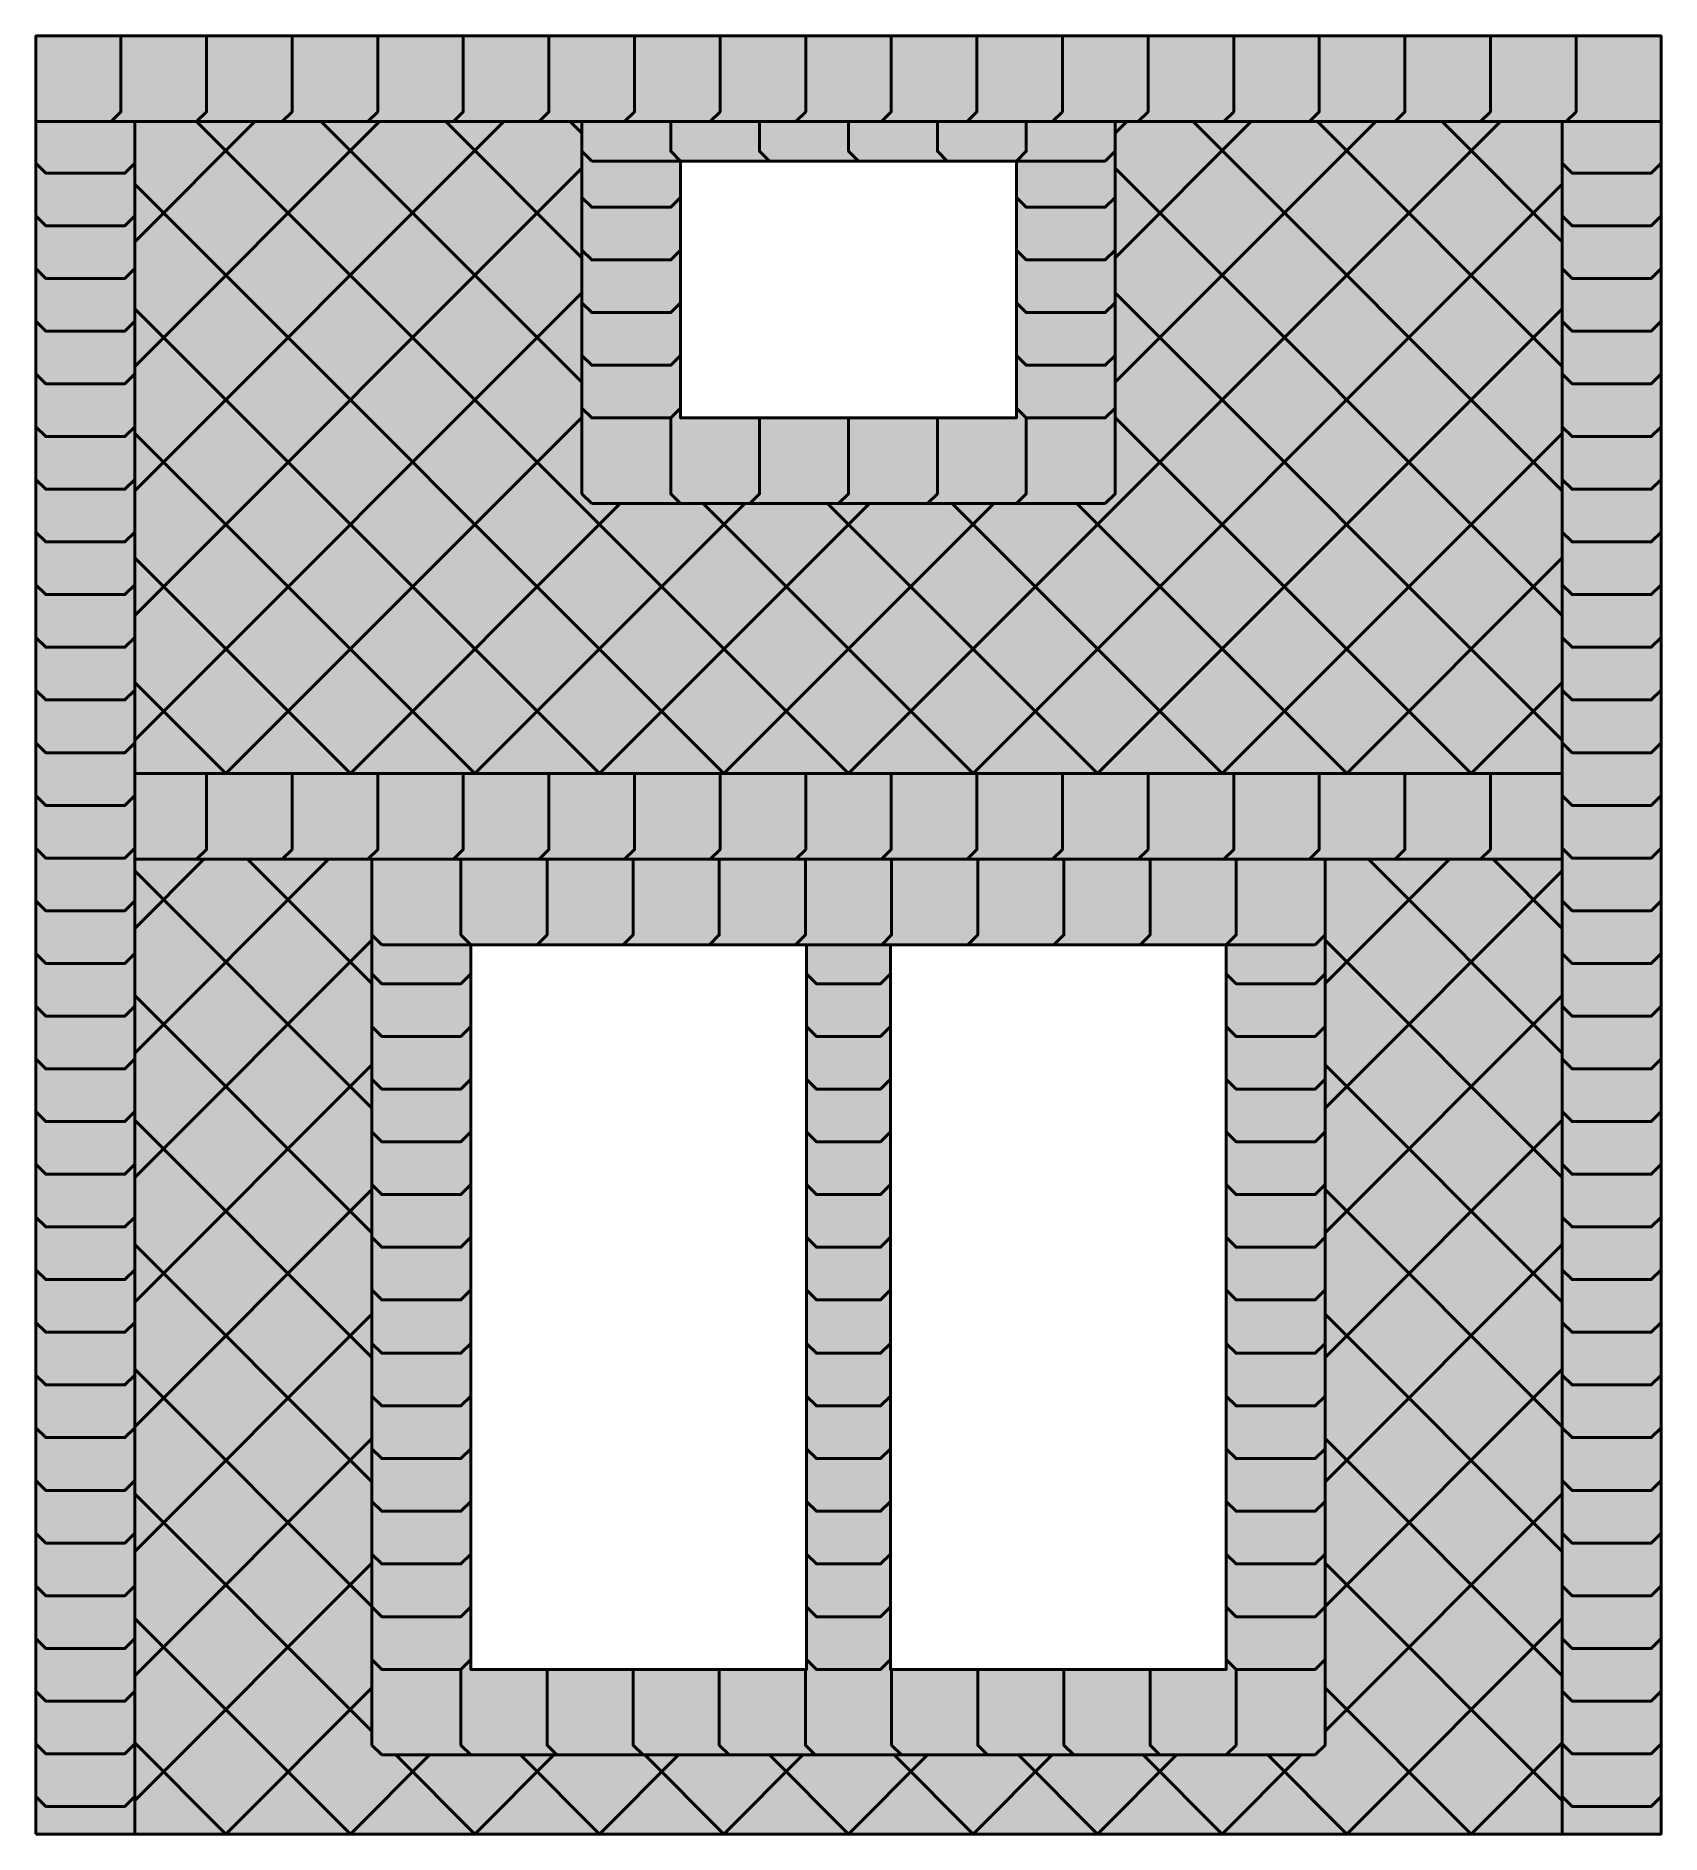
# Model space of a CAD drawing. Header units: millimetres. Extents: x 1777.6 to 1818.7, y 1550.4 to 1595.9.
import ezdxf

# ---------------------------------------------------------------- set-up
doc = ezdxf.new("R2010")
doc.units = ezdxf.units.MM
doc.linetypes.add('Volllinie', pattern=[0])
doc.layers.add('1mm', color=178, linetype='Continuous', lineweight=25, true_color=0x000000)
doc.layers.add('Gravur', color=178, linetype='Continuous', lineweight=50, true_color=0x000000)

msp = doc.modelspace()

# ---------------------------------------------------------------- hatches: boundary and pattern name
at = {"layer": '1mm', "linetype": 'Volllinie', "lineweight": 50, "true_color": 0x66cccc}
h = msp.add_hatch(color=133, dxfattribs=at)
h.paths.add_polyline_path([(1777.576, 1550.365), (1818.711, 1550.365), (1818.711, 1595.865), (1777.576, 1595.865)], flags=0)
h.paths.add_polyline_path([(1799.206, 1572.865), (1807.706, 1572.865), (1807.706, 1554.531), (1799.206, 1554.531)], flags=0)
h.paths.add_polyline_path([(1797.081, 1572.865), (1788.581, 1572.865), (1788.581, 1554.531), (1797.081, 1554.531)], flags=0)
h.paths.add_polyline_path([(1793.894, 1592.698), (1793.894, 1586.198), (1802.394, 1586.198), (1802.394, 1592.698)], flags=0)

# ---------------------------------------------------------------- linework, layer by layer
at = {"layer": '1mm', "color": 178, "linetype": 'Volllinie', "lineweight": 50, "true_color": 0x000000, "flags": 128}
for points in [[(1777.576, 1550.365), (1818.711, 1550.365), (1818.711, 1595.865), (1777.576, 1595.865)], [(1793.894, 1592.698), (1793.894, 1586.198), (1802.394, 1586.198), (1802.394, 1592.698)], [(1797.081, 1572.865), (1788.581, 1572.865), (1788.581, 1554.531), (1797.081, 1554.531)], [(1799.206, 1572.865), (1807.706, 1572.865), (1807.706, 1554.531), (1799.206, 1554.531)]]:
    msp.add_lwpolyline(points, close=True, dxfattribs=at)
at = {"layer": 'Gravur', "flags": 128}
for points in [[(1779.477, 1593.698), (1779.727, 1593.948), (1779.727, 1595.865)], [(1781.644, 1593.698), (1781.894, 1593.948), (1781.894, 1595.865)], [(1783.81, 1593.698), (1784.06, 1593.948), (1784.06, 1595.865)], [(1785.977, 1593.698), (1786.227, 1593.948), (1786.227, 1595.865)], [(1788.144, 1593.698), (1788.394, 1593.948), (1788.394, 1595.865)], [(1790.31, 1593.698), (1790.56, 1593.948), (1790.56, 1595.865)], [(1792.477, 1593.698), (1792.727, 1593.948), (1792.727, 1595.865)], [(1794.644, 1593.698), (1794.894, 1593.948), (1794.894, 1595.865)], [(1796.81, 1593.698), (1797.06, 1593.948), (1797.06, 1595.865)], [(1798.977, 1593.698), (1799.227, 1593.948), (1799.227, 1595.865)], [(1801.144, 1593.698), (1801.394, 1593.948), (1801.394, 1595.865)], [(1803.31, 1593.698), (1803.56, 1593.948), (1803.56, 1595.865)], [(1805.477, 1593.698), (1805.727, 1593.948), (1805.727, 1595.865)], [(1807.644, 1593.698), (1807.894, 1593.948), (1807.894, 1595.865)], [(1809.81, 1593.698), (1810.06, 1593.948), (1810.06, 1595.865)], [(1811.977, 1593.698), (1812.227, 1593.948), (1812.227, 1595.865)], [(1814.144, 1593.698), (1814.394, 1593.948), (1814.394, 1595.865)], [(1816.31, 1593.698), (1816.56, 1593.948), (1816.56, 1595.865)], [(1780.076, 1593.698), (1780.076, 1550.365)], [(1780.076, 1584.351), (1789.423, 1593.698)], [(1786.271, 1593.698), (1780.076, 1587.503)], [(1783.118, 1593.698), (1780.076, 1590.656)], [(1798.144, 1577.198), (1781.644, 1593.698)], [(1791.394, 1587.101), (1784.796, 1593.698)], [(1787.949, 1593.698), (1791.394, 1590.253)], [(1791.101, 1593.698), (1791.394, 1593.406)], [(1791.644, 1592.698), (1791.394, 1592.948), (1791.394, 1593.698)], [(1793.894, 1592.698), (1793.644, 1592.948), (1793.644, 1593.698)], [(1796.144, 1592.698), (1795.894, 1592.948), (1795.894, 1593.698)], [(1798.394, 1592.698), (1798.144, 1592.948), (1798.144, 1593.698)], [(1798.144, 1577.198), (1814.644, 1593.698)], [(1800.644, 1592.698), (1800.394, 1592.948), (1800.394, 1593.698)], [(1802.394, 1592.698), (1802.644, 1592.948), (1802.644, 1593.698)], [(1804.644, 1592.698), (1804.894, 1592.948), (1804.894, 1593.698)], [(1804.894, 1587.101), (1811.491, 1593.698)], [(1808.339, 1593.698), (1804.894, 1590.253)], [(1805.186, 1593.698), (1804.894, 1593.406)], [(1816.211, 1584.351), (1806.864, 1593.698)], [(1810.016, 1593.698), (1816.211, 1587.503)], [(1813.169, 1593.698), (1816.211, 1590.656)], [(1804.644, 1584.031), (1804.894, 1584.281), (1804.894, 1592.978)], [(1777.576, 1592.645), (1777.826, 1592.395), (1779.826, 1592.395), (1780.076, 1592.645)], [(1791.394, 1592.516), (1780.076, 1581.198)], [(1791.394, 1592.948), (1791.394, 1584.281), (1791.644, 1584.031)], [(1791.644, 1592.698), (1793.894, 1592.698)], [(1802.394, 1592.698), (1804.644, 1592.698)], [(1804.894, 1592.516), (1816.211, 1581.198)], [(1816.211, 1592.645), (1816.461, 1592.395), (1818.461, 1592.395), (1818.711, 1592.645)], [(1780.076, 1592.113), (1794.991, 1577.198)], [(1816.211, 1592.113), (1801.296, 1577.198)], [(1791.394, 1591.781), (1791.644, 1591.531), (1793.644, 1591.531), (1793.894, 1591.781)], [(1802.394, 1591.781), (1802.644, 1591.531), (1804.644, 1591.531), (1804.894, 1591.781)], [(1777.576, 1591.312), (1777.826, 1591.062), (1779.826, 1591.062), (1780.076, 1591.312)], [(1816.211, 1591.312), (1816.461, 1591.062), (1818.461, 1591.062), (1818.711, 1591.312)], [(1791.394, 1590.448), (1791.644, 1590.198), (1793.644, 1590.198), (1793.894, 1590.448)], [(1802.394, 1590.448), (1802.644, 1590.198), (1804.644, 1590.198), (1804.894, 1590.448)], [(1777.576, 1589.978), (1777.826, 1589.728), (1779.826, 1589.728), (1780.076, 1589.978)], [(1816.211, 1589.978), (1816.461, 1589.728), (1818.461, 1589.728), (1818.711, 1589.978)], [(1791.394, 1589.363), (1780.076, 1578.046)], [(1804.894, 1589.363), (1816.211, 1578.046)], [(1791.839, 1577.198), (1780.076, 1588.961)], [(1791.394, 1589.115), (1791.644, 1588.865), (1793.644, 1588.865), (1793.894, 1589.115)], [(1802.394, 1589.115), (1802.644, 1588.865), (1804.644, 1588.865), (1804.894, 1589.115)], [(1804.449, 1577.198), (1816.211, 1588.961)], [(1777.576, 1588.645), (1777.826, 1588.395), (1779.826, 1588.395), (1780.076, 1588.645)], [(1816.211, 1588.645), (1816.461, 1588.395), (1818.461, 1588.395), (1818.711, 1588.645)], [(1791.394, 1587.781), (1791.644, 1587.531), (1793.644, 1587.531), (1793.894, 1587.781)], [(1802.394, 1587.781), (1802.644, 1587.531), (1804.644, 1587.531), (1804.894, 1587.781)], [(1777.576, 1587.312), (1777.826, 1587.062), (1779.826, 1587.062), (1780.076, 1587.312)], [(1816.211, 1587.312), (1816.461, 1587.062), (1818.461, 1587.062), (1818.711, 1587.312)], [(1782.381, 1577.198), (1791.394, 1586.211)], [(1791.394, 1586.448), (1791.644, 1586.198), (1793.644, 1586.198), (1793.894, 1586.448)], [(1793.894, 1584.031), (1793.644, 1584.281), (1793.644, 1586.198)], [(1795.644, 1584.031), (1795.894, 1584.281), (1795.894, 1586.198)], [(1797.894, 1584.031), (1798.144, 1584.281), (1798.144, 1586.198)], [(1800.144, 1584.031), (1800.394, 1584.281), (1800.394, 1586.198)], [(1802.394, 1586.448), (1802.644, 1586.198), (1804.644, 1586.198), (1804.894, 1586.448)], [(1802.394, 1584.031), (1802.644, 1584.281), (1802.644, 1586.198)], [(1813.906, 1577.198), (1804.894, 1586.211)], [(1777.576, 1585.978), (1777.826, 1585.728), (1779.826, 1585.728), (1780.076, 1585.978)], [(1788.686, 1577.198), (1780.076, 1585.808)], [(1807.601, 1577.198), (1816.211, 1585.808)], [(1816.211, 1585.978), (1816.461, 1585.728), (1818.461, 1585.728), (1818.711, 1585.978)], [(1777.576, 1584.645), (1777.826, 1584.395), (1779.826, 1584.395), (1780.076, 1584.645)], [(1816.211, 1584.645), (1816.461, 1584.395), (1818.461, 1584.395), (1818.711, 1584.645)], [(1792.367, 1584.031), (1785.534, 1577.198)], [(1795.519, 1584.031), (1788.686, 1577.198)], [(1791.644, 1584.031), (1804.644, 1584.031)], [(1798.672, 1584.031), (1791.839, 1577.198)], [(1794.463, 1584.031), (1801.296, 1577.198)], [(1801.824, 1584.031), (1794.991, 1577.198)], [(1797.615, 1584.031), (1804.449, 1577.198)], [(1800.768, 1584.031), (1807.601, 1577.198)], [(1803.92, 1584.031), (1810.754, 1577.198)], [(1777.576, 1583.312), (1777.826, 1583.062), (1779.826, 1583.062), (1780.076, 1583.312)], [(1816.211, 1583.312), (1816.461, 1583.062), (1818.461, 1583.062), (1818.711, 1583.312)], [(1780.076, 1582.655), (1785.534, 1577.198)], [(1816.211, 1582.655), (1810.754, 1577.198)], [(1777.576, 1581.978), (1777.826, 1581.728), (1779.826, 1581.728), (1780.076, 1581.978)], [(1816.211, 1581.978), (1816.461, 1581.728), (1818.461, 1581.728), (1818.711, 1581.978)], [(1777.576, 1580.645), (1777.826, 1580.395), (1779.826, 1580.395), (1780.076, 1580.645)], [(1816.211, 1580.645), (1816.461, 1580.395), (1818.461, 1580.395), (1818.711, 1580.645)], [(1777.576, 1579.312), (1777.826, 1579.062), (1779.826, 1579.062), (1780.076, 1579.312)], [(1780.076, 1579.503), (1782.381, 1577.198)], [(1816.211, 1579.503), (1813.906, 1577.198)], [(1816.211, 1579.312), (1816.461, 1579.062), (1818.461, 1579.062), (1818.711, 1579.312)], [(1777.576, 1577.978), (1777.826, 1577.728), (1779.826, 1577.728), (1780.076, 1577.978)], [(1816.211, 1577.978), (1816.461, 1577.728), (1818.461, 1577.728), (1818.711, 1577.978)], [(1816.211, 1577.198), (1780.076, 1577.198)], [(1781.644, 1575.031), (1781.894, 1575.281), (1781.894, 1577.198)], [(1783.81, 1575.031), (1784.06, 1575.281), (1784.06, 1577.198)], [(1785.977, 1575.031), (1786.227, 1575.281), (1786.227, 1577.198)], [(1788.144, 1575.031), (1788.394, 1575.281), (1788.394, 1577.198)], [(1790.31, 1575.031), (1790.56, 1575.281), (1790.56, 1577.198)], [(1792.477, 1575.031), (1792.727, 1575.281), (1792.727, 1577.198)], [(1794.644, 1575.031), (1794.894, 1575.281), (1794.894, 1577.198)], [(1796.81, 1575.031), (1797.06, 1575.281), (1797.06, 1577.198)], [(1798.977, 1575.031), (1799.227, 1575.281), (1799.227, 1577.198)], [(1801.144, 1575.031), (1801.394, 1575.281), (1801.394, 1577.198)], [(1803.31, 1575.031), (1803.56, 1575.281), (1803.56, 1577.198)], [(1805.477, 1575.031), (1805.727, 1575.281), (1805.727, 1577.198)], [(1807.644, 1575.031), (1807.894, 1575.281), (1807.894, 1577.198)], [(1809.81, 1575.031), (1810.06, 1575.281), (1810.06, 1577.198)], [(1811.977, 1575.031), (1812.227, 1575.281), (1812.227, 1577.198)], [(1814.144, 1575.031), (1814.394, 1575.281), (1814.394, 1577.198)], [(1777.576, 1576.645), (1777.826, 1576.395), (1779.826, 1576.395), (1780.076, 1576.645)], [(1816.211, 1576.645), (1816.461, 1576.395), (1818.461, 1576.395), (1818.711, 1576.645)], [(1777.576, 1575.312), (1777.826, 1575.062), (1779.826, 1575.062), (1780.076, 1575.312)], [(1816.211, 1575.312), (1816.461, 1575.062), (1818.461, 1575.062), (1818.711, 1575.312)], [(1780.076, 1575.031), (1816.211, 1575.031)], [(1780.076, 1570.127), (1784.98, 1575.031)], [(1781.828, 1575.031), (1780.076, 1573.28)], [(1782.935, 1575.031), (1786.081, 1571.885)], [(1786.331, 1572.865), (1786.081, 1573.115), (1786.081, 1575.031)], [(1788.581, 1572.865), (1788.331, 1573.115), (1788.331, 1575.031)], [(1790.262, 1572.865), (1790.512, 1573.115), (1790.512, 1575.031)], [(1792.442, 1572.865), (1792.692, 1573.115), (1792.692, 1575.031)], [(1794.623, 1572.865), (1794.873, 1573.115), (1794.873, 1575.031)], [(1796.803, 1572.865), (1797.053, 1573.115), (1797.053, 1575.031)], [(1798.984, 1572.865), (1799.234, 1573.115), (1799.234, 1575.031)], [(1801.164, 1572.865), (1801.414, 1573.115), (1801.414, 1575.031)], [(1803.345, 1572.865), (1803.595, 1573.115), (1803.595, 1575.031)], [(1805.526, 1572.865), (1805.776, 1573.115), (1805.776, 1575.031)], [(1807.706, 1572.865), (1807.956, 1573.115), (1807.956, 1575.031)], [(1809.956, 1572.865), (1810.206, 1573.115), (1810.206, 1575.031)], [(1813.353, 1575.031), (1810.206, 1571.885)], [(1816.211, 1570.127), (1811.307, 1575.031)], [(1814.46, 1575.031), (1816.211, 1573.28)], [(1780.076, 1574.737), (1786.081, 1568.732)], [(1816.211, 1574.737), (1810.206, 1568.732)], [(1777.576, 1573.978), (1777.826, 1573.728), (1779.826, 1573.728), (1780.076, 1573.978)], [(1816.211, 1573.978), (1816.461, 1573.728), (1818.461, 1573.728), (1818.711, 1573.978)], [(1780.076, 1566.975), (1786.081, 1572.98)], [(1786.331, 1552.365), (1786.081, 1552.615), (1786.081, 1573.115)], [(1809.956, 1552.365), (1810.206, 1552.615), (1810.206, 1573.115)], [(1816.211, 1566.975), (1810.206, 1572.98)], [(1777.576, 1572.645), (1777.826, 1572.395), (1779.826, 1572.395), (1780.076, 1572.645)], [(1786.331, 1572.865), (1788.581, 1572.865)], [(1797.081, 1572.865), (1799.206, 1572.865)], [(1807.706, 1572.865), (1809.956, 1572.865)], [(1816.211, 1572.645), (1816.461, 1572.395), (1818.461, 1572.395), (1818.711, 1572.645)], [(1786.081, 1572.132), (1786.331, 1571.882), (1788.331, 1571.882), (1788.581, 1572.132)], [(1797.081, 1572.132), (1797.331, 1571.882), (1798.956, 1571.882), (1799.206, 1572.132)], [(1807.706, 1572.132), (1807.956, 1571.882), (1809.956, 1571.882), (1810.206, 1572.132)], [(1780.076, 1571.585), (1786.081, 1565.58)], [(1816.211, 1571.585), (1810.206, 1565.58)], [(1777.576, 1571.312), (1777.826, 1571.062), (1779.826, 1571.062), (1780.076, 1571.312)], [(1816.211, 1571.312), (1816.461, 1571.062), (1818.461, 1571.062), (1818.711, 1571.312)], [(1786.081, 1570.798), (1786.331, 1570.548), (1788.331, 1570.548), (1788.581, 1570.798)], [(1797.081, 1570.798), (1797.331, 1570.548), (1798.956, 1570.548), (1799.206, 1570.798)], [(1807.706, 1570.798), (1807.956, 1570.548), (1809.956, 1570.548), (1810.206, 1570.798)], [(1777.576, 1569.978), (1777.826, 1569.728), (1779.826, 1569.728), (1780.076, 1569.978)], [(1780.076, 1563.822), (1786.081, 1569.827)], [(1816.211, 1563.822), (1810.206, 1569.827)], [(1816.211, 1569.978), (1816.461, 1569.728), (1818.461, 1569.728), (1818.711, 1569.978)], [(1786.081, 1569.465), (1786.331, 1569.215), (1788.331, 1569.215), (1788.581, 1569.465)], [(1797.081, 1569.465), (1797.331, 1569.215), (1798.956, 1569.215), (1799.206, 1569.465)], [(1807.706, 1569.465), (1807.956, 1569.215), (1809.956, 1569.215), (1810.206, 1569.465)], [(1777.576, 1568.645), (1777.826, 1568.395), (1779.826, 1568.395), (1780.076, 1568.645)], [(1780.076, 1568.432), (1786.081, 1562.427)], [(1816.211, 1568.432), (1810.206, 1562.427)], [(1816.211, 1568.645), (1816.461, 1568.395), (1818.461, 1568.395), (1818.711, 1568.645)], [(1786.081, 1568.132), (1786.331, 1567.882), (1788.331, 1567.882), (1788.581, 1568.132)], [(1797.081, 1568.132), (1797.331, 1567.882), (1798.956, 1567.882), (1799.206, 1568.132)], [(1807.706, 1568.132), (1807.956, 1567.882), (1809.956, 1567.882), (1810.206, 1568.132)], [(1777.576, 1567.312), (1777.826, 1567.062), (1779.826, 1567.062), (1780.076, 1567.312)], [(1816.211, 1567.312), (1816.461, 1567.062), (1818.461, 1567.062), (1818.711, 1567.312)], [(1780.076, 1560.67), (1786.081, 1566.675)], [(1786.081, 1566.798), (1786.331, 1566.548), (1788.331, 1566.548), (1788.581, 1566.798)], [(1797.081, 1566.798), (1797.331, 1566.548), (1798.956, 1566.548), (1799.206, 1566.798)], [(1807.706, 1566.798), (1807.956, 1566.548), (1809.956, 1566.548), (1810.206, 1566.798)], [(1816.211, 1560.67), (1810.206, 1566.675)], [(1777.576, 1565.978), (1777.826, 1565.728), (1779.826, 1565.728), (1780.076, 1565.978)], [(1816.211, 1565.978), (1816.461, 1565.728), (1818.461, 1565.728), (1818.711, 1565.978)], [(1780.076, 1565.28), (1786.081, 1559.275)], [(1786.081, 1565.465), (1786.331, 1565.215), (1788.331, 1565.215), (1788.581, 1565.465)], [(1797.081, 1565.465), (1797.331, 1565.215), (1798.956, 1565.215), (1799.206, 1565.465)], [(1807.706, 1565.465), (1807.956, 1565.215), (1809.956, 1565.215), (1810.206, 1565.465)], [(1816.211, 1565.28), (1810.206, 1559.275)], [(1777.576, 1564.645), (1777.826, 1564.395), (1779.826, 1564.395), (1780.076, 1564.645)], [(1816.211, 1564.645), (1816.461, 1564.395), (1818.461, 1564.395), (1818.711, 1564.645)], [(1786.081, 1564.132), (1786.331, 1563.882), (1788.331, 1563.882), (1788.581, 1564.132)], [(1797.081, 1564.132), (1797.331, 1563.882), (1798.956, 1563.882), (1799.206, 1564.132)], [(1807.706, 1564.132), (1807.956, 1563.882), (1809.956, 1563.882), (1810.206, 1564.132)], [(1780.076, 1557.517), (1786.081, 1563.522)], [(1816.211, 1557.517), (1810.206, 1563.522)], [(1777.576, 1563.312), (1777.826, 1563.062), (1779.826, 1563.062), (1780.076, 1563.312)], [(1816.211, 1563.312), (1816.461, 1563.062), (1818.461, 1563.062), (1818.711, 1563.312)], [(1786.081, 1562.781), (1786.331, 1562.531), (1788.331, 1562.531), (1788.581, 1562.781)], [(1797.081, 1562.781), (1797.331, 1562.531), (1798.956, 1562.531), (1799.206, 1562.781)], [(1807.706, 1562.781), (1807.956, 1562.531), (1809.956, 1562.531), (1810.206, 1562.781)], [(1786.081, 1556.122), (1780.076, 1562.127)], [(1810.206, 1556.122), (1816.211, 1562.127)], [(1777.576, 1561.978), (1777.826, 1561.728), (1779.826, 1561.728), (1780.076, 1561.978)], [(1816.211, 1561.978), (1816.461, 1561.728), (1818.461, 1561.728), (1818.711, 1561.978)], [(1786.081, 1561.448), (1786.331, 1561.198), (1788.331, 1561.198), (1788.581, 1561.448)], [(1797.081, 1561.448), (1797.331, 1561.198), (1798.956, 1561.198), (1799.206, 1561.448)], [(1807.706, 1561.448), (1807.956, 1561.198), (1809.956, 1561.198), (1810.206, 1561.448)], [(1777.576, 1560.645), (1777.826, 1560.395), (1779.826, 1560.395), (1780.076, 1560.645)], [(1780.076, 1554.365), (1786.081, 1560.37)], [(1816.211, 1554.365), (1810.206, 1560.37)], [(1816.211, 1560.645), (1816.461, 1560.395), (1818.461, 1560.395), (1818.711, 1560.645)], [(1786.081, 1560.115), (1786.331, 1559.865), (1788.331, 1559.865), (1788.581, 1560.115)], [(1797.081, 1560.115), (1797.331, 1559.865), (1798.956, 1559.865), (1799.206, 1560.115)], [(1807.706, 1560.115), (1807.956, 1559.865), (1809.956, 1559.865), (1810.206, 1560.115)], [(1777.576, 1559.312), (1777.826, 1559.062), (1779.826, 1559.062), (1780.076, 1559.312)], [(1816.211, 1559.312), (1816.461, 1559.062), (1818.461, 1559.062), (1818.711, 1559.312)], [(1786.081, 1552.97), (1780.076, 1558.975)], [(1810.206, 1552.97), (1816.211, 1558.975)], [(1786.081, 1558.781), (1786.331, 1558.531), (1788.331, 1558.531), (1788.581, 1558.781)], [(1797.081, 1558.781), (1797.331, 1558.531), (1798.956, 1558.531), (1799.206, 1558.781)], [(1807.706, 1558.781), (1807.956, 1558.531), (1809.956, 1558.531), (1810.206, 1558.781)], [(1777.576, 1557.978), (1777.826, 1557.728), (1779.826, 1557.728), (1780.076, 1557.978)], [(1816.211, 1557.978), (1816.461, 1557.728), (1818.461, 1557.728), (1818.711, 1557.978)], [(1780.076, 1551.212), (1786.081, 1557.217)], [(1786.081, 1557.448), (1786.331, 1557.198), (1788.331, 1557.198), (1788.581, 1557.448)], [(1797.081, 1557.448), (1797.331, 1557.198), (1798.956, 1557.198), (1799.206, 1557.448)], [(1807.706, 1557.448), (1807.956, 1557.198), (1809.956, 1557.198), (1810.206, 1557.448)], [(1816.211, 1551.212), (1810.206, 1557.217)], [(1777.576, 1556.645), (1777.826, 1556.395), (1779.826, 1556.395), (1780.076, 1556.645)], [(1816.211, 1556.645), (1816.461, 1556.395), (1818.461, 1556.395), (1818.711, 1556.645)], [(1786.081, 1556.115), (1786.331, 1555.865), (1788.331, 1555.865), (1788.581, 1556.115)], [(1797.081, 1556.115), (1797.331, 1555.865), (1798.956, 1555.865), (1799.206, 1556.115)], [(1807.706, 1556.115), (1807.956, 1555.865), (1809.956, 1555.865), (1810.206, 1556.115)], [(1785.534, 1550.365), (1780.076, 1555.822)], [(1810.754, 1550.365), (1816.211, 1555.822)], [(1777.576, 1555.312), (1777.826, 1555.062), (1779.826, 1555.062), (1780.076, 1555.312)], [(1816.211, 1555.312), (1816.461, 1555.062), (1818.461, 1555.062), (1818.711, 1555.312)], [(1786.081, 1554.781), (1786.331, 1554.531), (1788.331, 1554.531), (1788.581, 1554.781)], [(1799.206, 1554.781), (1798.956, 1554.531), (1797.331, 1554.531), (1797.081, 1554.781)], [(1807.706, 1554.781), (1807.956, 1554.531), (1809.956, 1554.531), (1810.206, 1554.781)], [(1788.581, 1552.365), (1788.331, 1552.615), (1788.331, 1554.531)], [(1790.762, 1552.365), (1790.512, 1552.615), (1790.512, 1554.531)], [(1792.942, 1552.365), (1792.692, 1552.615), (1792.692, 1554.531)], [(1795.123, 1552.365), (1794.873, 1552.615), (1794.873, 1554.531)], [(1797.303, 1552.365), (1797.053, 1552.615), (1797.053, 1554.531)], [(1799.484, 1552.365), (1799.234, 1552.615), (1799.234, 1554.531)], [(1801.664, 1552.365), (1801.414, 1552.615), (1801.414, 1554.531)], [(1803.845, 1552.365), (1803.595, 1552.615), (1803.595, 1554.531)], [(1806.026, 1552.365), (1805.776, 1552.615), (1805.776, 1554.531)], [(1807.706, 1552.365), (1807.956, 1552.615), (1807.956, 1554.531)], [(1777.576, 1553.978), (1777.826, 1553.728), (1779.826, 1553.728), (1780.076, 1553.978)], [(1786.081, 1554.065), (1782.381, 1550.365)], [(1810.206, 1554.065), (1813.906, 1550.365)], [(1816.211, 1553.978), (1816.461, 1553.728), (1818.461, 1553.728), (1818.711, 1553.978)], [(1777.576, 1552.645), (1777.826, 1552.395), (1779.826, 1552.395), (1780.076, 1552.645)], [(1782.381, 1550.365), (1780.076, 1552.67)], [(1813.906, 1550.365), (1816.211, 1552.67)], [(1816.211, 1552.645), (1816.461, 1552.395), (1818.461, 1552.395), (1818.711, 1552.645)], [(1787.534, 1552.365), (1785.534, 1550.365)], [(1786.331, 1552.365), (1809.956, 1552.365)], [(1786.686, 1552.365), (1788.686, 1550.365)], [(1790.686, 1552.365), (1788.686, 1550.365)], [(1789.839, 1552.365), (1791.839, 1550.365)], [(1793.839, 1552.365), (1791.839, 1550.365)], [(1792.991, 1552.365), (1794.991, 1550.365)], [(1796.991, 1552.365), (1794.991, 1550.365)], [(1798.144, 1550.365), (1796.144, 1552.365)], [(1798.144, 1550.365), (1800.144, 1552.365)], [(1799.296, 1552.365), (1801.296, 1550.365)], [(1803.296, 1552.365), (1801.296, 1550.365)], [(1802.449, 1552.365), (1804.449, 1550.365)], [(1806.449, 1552.365), (1804.449, 1550.365)], [(1805.601, 1552.365), (1807.601, 1550.365)], [(1809.601, 1552.365), (1807.601, 1550.365)], [(1808.754, 1552.365), (1810.754, 1550.365)], [(1777.576, 1551.312), (1777.826, 1551.062), (1779.826, 1551.062), (1780.076, 1551.312)], [(1816.211, 1551.312), (1816.461, 1551.062), (1818.461, 1551.062), (1818.711, 1551.312)]]:
    msp.add_lwpolyline(points, dxfattribs=at)
at = {"layer": 'Gravur', "color": 178, "linetype": 'Volllinie', "lineweight": 50, "ltscale": 2, "true_color": 0x000000, "flags": 128}
for points in [[(1777.576, 1593.698), (1818.711, 1593.698)], [(1816.211, 1550.365), (1816.211, 1593.698)]]:
    msp.add_lwpolyline(points, dxfattribs=at)

doc.saveas('drawing.dxf')
